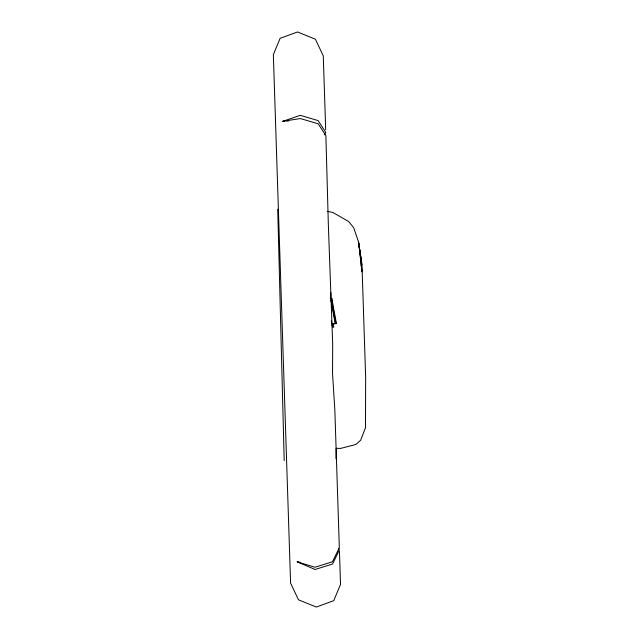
<?xml version="1.0" encoding="UTF-8"?>
<svg xmlns="http://www.w3.org/2000/svg" width="639" height="639" viewBox="0 0 639 639"><rect width="100%" height="100%" fill="white"/><g stroke="black" fill="none" stroke-linecap="round" stroke-linejoin="round"><path stroke-width="0.96" d="M336.018 458.842L336.186 448.314L340.627 448.418L355.931 444.448L360.66 440.231L365.468 427.771L365.66 377.697L361.954 264.131L358.399 241.462L353.718 227.764L348.63 221.509L332.927 212.515L327.264 211.341M330.882 296.24L330.842 292.654M361.171 265.712L361.954 264.131M324.292 134.829L325.778 132.385L318.086 120.587L300.274 115.34L282.821 121.314L284.778 121.186M282.821 121.314L300.378 118.55L318.19 123.798L325.882 135.596L328.374 225.559L332.687 344.07L332.544 373.583L334.86 410.494L339.333 547.647L332.488 561.745L315.027 567.224L297.207 561.857L300.162 562.312M331.465 321.385L331.953 323.701L335.635 323.534L330.643 296.76M335.97 323.566L331.801 301.568L331.777 298.309L336.426 323.566L332.783 323.933L333.231 323.933M286.735 121.059L288.692 120.931M297.207 561.857L315.099 569.485L332.56 564.013L339.413 549.915L338.494 548.214M331.953 323.701L332.448 323.941M332.016 324.692L332.568 326.944L333.814 327.272L333.382 323.941M335.14 323.294L330.954 300.29M331.258 320.81L331.825 323.725M358.775 243.443L358.399 241.462L361.53 262.557L358.775 243.443L361.978 271.894L359.653 249.593M325.69 129.701L323.278 55.889L315.426 39.219L297.55 31.95L280.114 38.34L273.34 54.642L290.593 583.111L298.445 599.781L316.321 607.05L333.758 600.66L340.531 584.358L339.461 551.521M277.725 209.233L284.187 460.647"/></g></svg>
